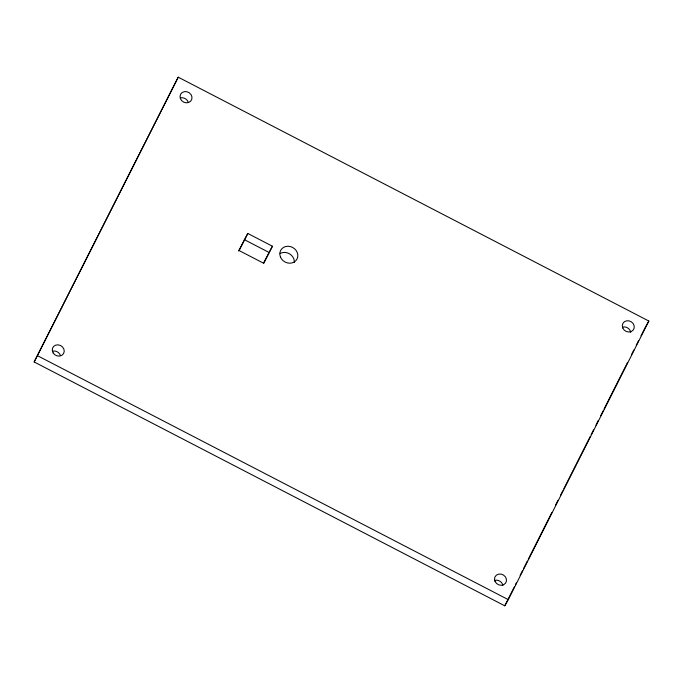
<?xml version="1.0" encoding="UTF-8"?>
<svg xmlns="http://www.w3.org/2000/svg" width="683" height="683" viewBox="0 0 683 683"><rect width="100%" height="100%" fill="white"/><g stroke="black" fill="none" stroke-linecap="round" stroke-linejoin="round"><path stroke-width="1.02" d="M34.15 361.956L178.229 77.188L648.85 321.044L508.289 599.648L504.771 605.812L34.15 361.956L178.229 77.188M238.529 251.028L247.792 233.466L272.423 246.221L263.792 263.331L239.161 250.576L247.792 233.466M263.629 262.844L272.423 246.221M504.771 605.812L514.367 586.791M515.332 584.896L516.288 582.992M520.122 575.385L522.521 570.629M523.485 568.726L527.319 561.119M528.283 559.215L551.787 512.626M555.629 505.019L558.028 500.263M560.427 495.508L562.818 490.753M563.782 488.857L590.163 436.557M591.128 434.653L593.527 429.897M595.926 425.15L598.325 420.395M600.724 415.64L603.123 410.884M604.079 408.98L627.583 362.391M631.425 354.784L633.824 350.029M636.223 345.274L638.622 340.518M641.021 335.763L645.333 327.208M645.836 326.329L648.85 321.044M244.283 239.622L268.906 252.386M37.667 355.792L508.289 599.648M494.39 580.482A6.164 5.473 29.7 0 1 502.884 585.331M622.469 327.114A6.164 5.473 29.7 0 1 630.716 332.356M180.372 97.9A6.164 5.473 29.7 0 1 188.115 101.912M52.958 351.096A6.164 5.473 29.7 0 1 60.454 355.544M280.064 253.547A9.246 8.213 29.7 0 1 289.729 253.956A9.246 8.213 29.7 0 1 294.305 262.383M180.406 98.651A6.164 5.473 29.7 0 0 190.659 101.204A6.164 5.473 29.7 0 0 186.98 91.744A6.164 5.473 29.7 0 0 180.406 98.651M53.146 352.966A6.164 5.473 29.7 0 0 63.536 353.623A6.164 5.473 29.7 0 0 58.021 344.838A6.164 5.473 29.7 0 0 53.146 352.966M495.09 581.549A6.164 5.473 29.7 0 0 505.454 583.291A6.164 5.473 29.7 0 0 500.955 574.079A6.164 5.473 29.7 0 0 495.09 581.549M622.742 327.985A6.164 5.473 29.7 0 0 633.047 330.239A6.164 5.473 29.7 0 0 629.06 320.865A6.164 5.473 29.7 0 0 622.742 327.985M280.414 256.91A9.246 8.213 29.7 0 0 295.807 260.735A9.246 8.213 29.7 0 0 290.284 246.546A9.246 8.213 29.7 0 0 280.414 256.91"/></g></svg>
